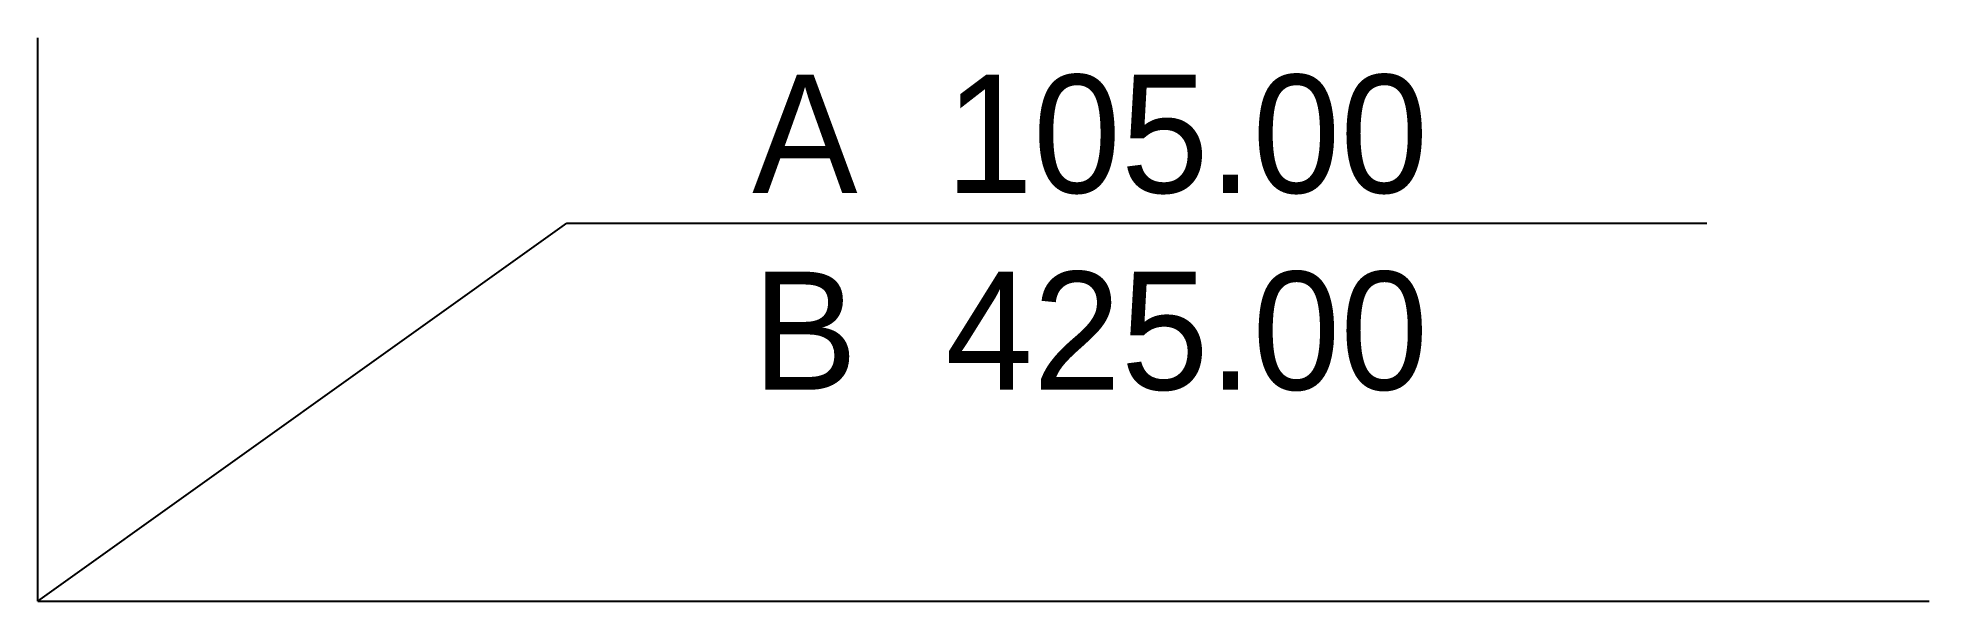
# Model space of a CAD drawing. Header units: metres. Extents: x 26176 to 29380, y 10342 to 11296.
import ezdxf

# ---------------------------------------------------------------- set-up
doc = ezdxf.new("R2010")
doc.units = ezdxf.units.M

msp = doc.modelspace()

# ---------------------------------------------------------------- linework, layer by layer
for p, q in [((26176.07, 10341.94), (27072.2, 10981.67)), ((27072.2, 10981.67), (29003.61, 10981.67))]:
    msp.add_line(p, q)
for points in [[(26176.07, 10341.94), (26176.07, 11295.66)], [(26176.07, 10341.94), (29380.28, 10341.94)]]:
    msp.add_lwpolyline(points)

# ---------------------------------------------------------------- texts
for s, p in [('A  105.00', (27386.38, 11033.15)), ('B  425.00', (27386.38, 10699.81))]:
    msp.add_text(s, height=200).set_placement(p)

doc.saveas('drawing.dxf')
